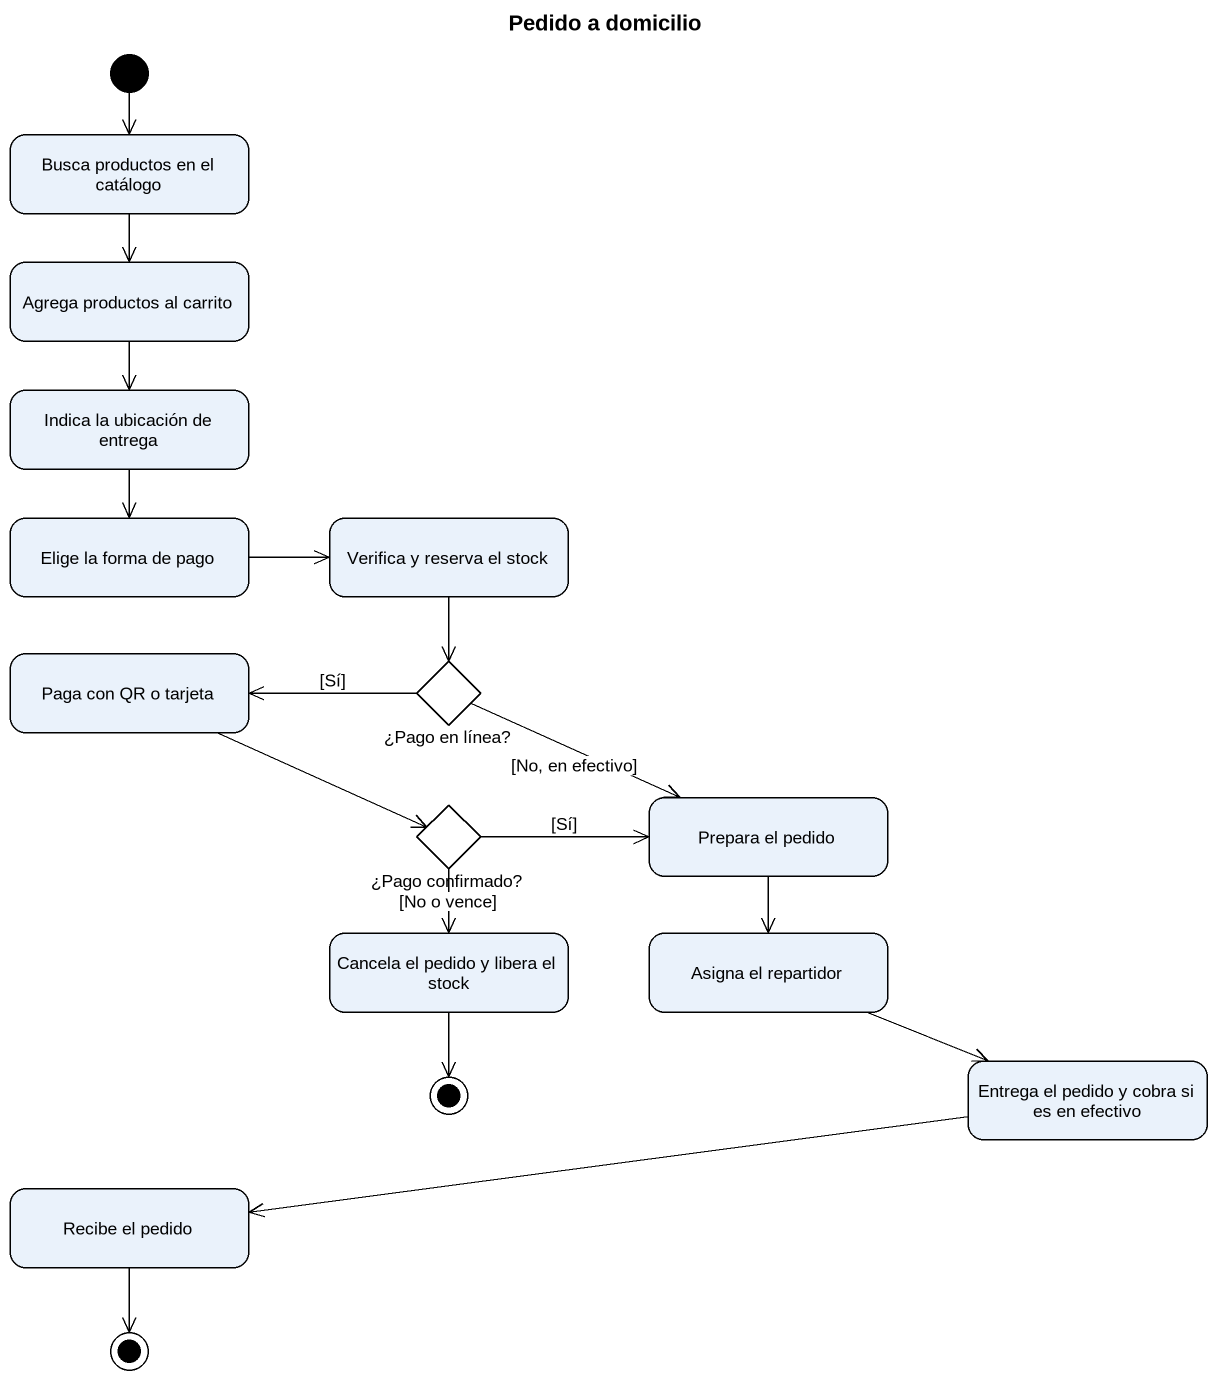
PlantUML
@startuml
title Pedido a domicilio
hide empty description
state "Busca productos en el catálogo" as Busca_productos_en_el
state "Agrega productos al carrito" as Agrega_productos_al_carrito
state "Indica la ubicación de entrega" as Indica_la_ubicación_de
state "Elige la forma de pago" as Elige_la_forma_de_pago
state "Verifica y reserva el stock" as Verifica_y_reserva_el_stock
state "Paga con QR o tarjeta" as Paga_con_QR_o_tarjeta
state "¿Pago en línea?" as Pago_en_línea <<choice>>
state "Prepara el pedido" as Prepara_el_pedido
state "¿Pago confirmado?" as Pago_confirmado <<choice>>
state "Cancela el pedido y libera el stock" as Cancela_el_pedido_y_libera
state "Asigna el repartidor" as Asigna_el_repartidor
state final1 <<end>>
state "Entrega el pedido y cobra si es en efectivo" as Entrega_el_pedido_y_cobra
state "Recibe el pedido" as Recibe_el_pedido
state final2 <<end>>
[*] --> Busca_productos_en_el
Busca_productos_en_el --> Agrega_productos_al_carrito
Agrega_productos_al_carrito --> Indica_la_ubicación_de
Indica_la_ubicación_de --> Elige_la_forma_de_pago
Elige_la_forma_de_pago -right-> Verifica_y_reserva_el_stock
Verifica_y_reserva_el_stock --> Pago_en_línea
Paga_con_QR_o_tarjeta -right-> Pago_confirmado
Pago_en_línea -left-> Paga_con_QR_o_tarjeta : [Sí]
Pago_en_línea -right-> Prepara_el_pedido : [No, en efectivo]
Prepara_el_pedido --> Asigna_el_repartidor
Pago_confirmado -right-> Prepara_el_pedido : [Sí]
Pago_confirmado --> Cancela_el_pedido_y_libera : [No o vence]
Cancela_el_pedido_y_libera --> final1
Asigna_el_repartidor -right-> Entrega_el_pedido_y_cobra
Entrega_el_pedido_y_cobra -left-> Recibe_el_pedido
Recibe_el_pedido --> final2
@enduml
